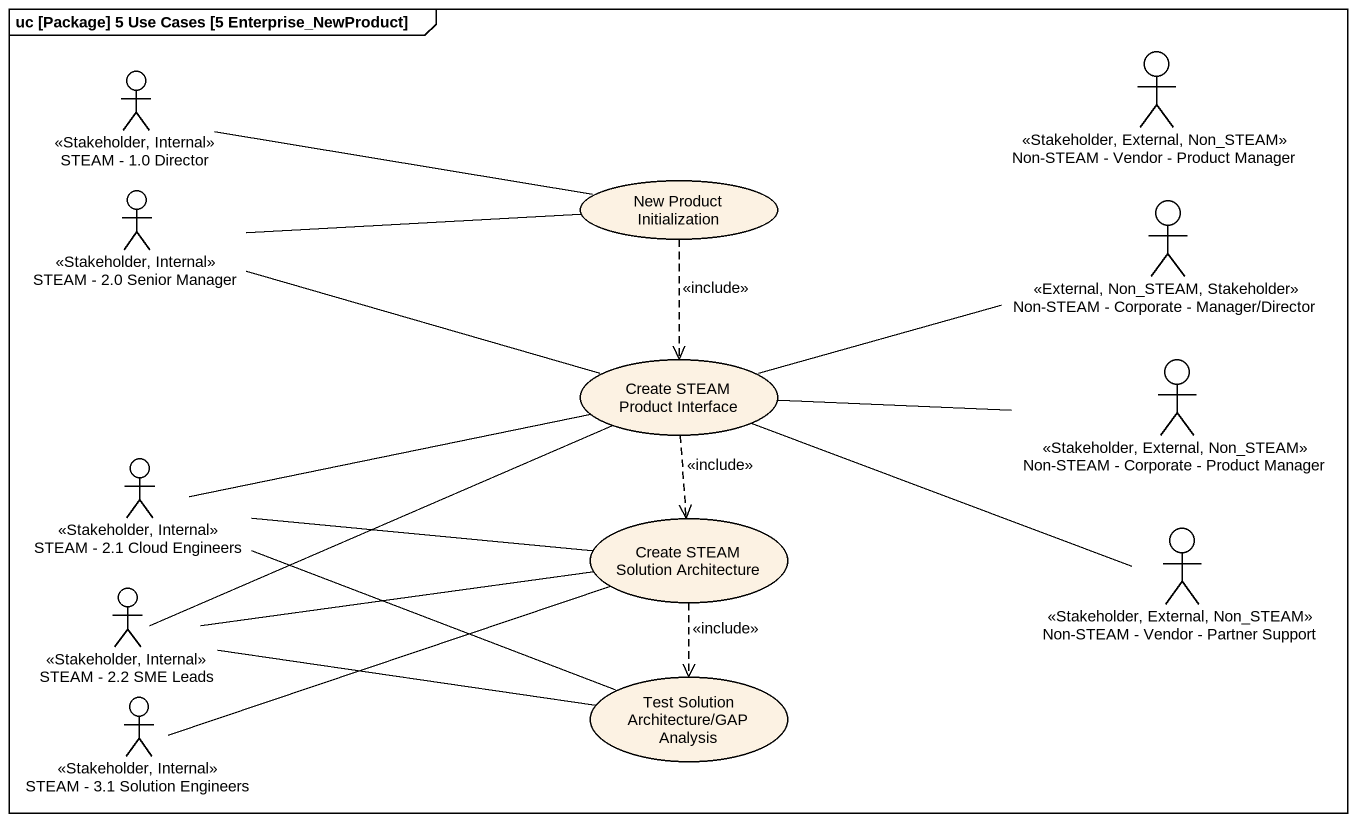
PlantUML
@startuml
mainframe uc [Package] 5 Use Cases [5 Enterprise_NewProduct]
actor "STEAM - 1.0 Director" as STEAM_1_0_Director <<Stakeholder, Internal>>
actor "Non-STEAM - Vendor - Product Manager" as Non_STEAM_Vendor_Product <<Stakeholder, External, Non_STEAM>>
actor "STEAM - 2.0 Senior Manager" as STEAM_2_0_Senior_Manager <<Stakeholder, Internal>>
usecase "New Product Initialization" as New_Product_Initialization
actor "Non-STEAM - Corporate - Manager/Director" as Non_STEAM_Corporate_Manager <<External, Non_STEAM, Stakeholder>>
usecase "Create STEAM Product Interface" as Create_STEAM_Product
actor "Non-STEAM - Corporate - Product Manager" as Non_STEAM_Corporate_Product <<Stakeholder, External, Non_STEAM>>
actor "STEAM - 2.1 Cloud Engineers" as STEAM_2_1_Cloud_Engineers <<Stakeholder, Internal>>
usecase "Create STEAM Solution Architecture" as Create_STEAM_Solution
actor "Non-STEAM - Vendor - Partner Support" as Non_STEAM_Vendor_Partner <<Stakeholder, External, Non_STEAM>>
actor "STEAM - 2.2 SME Leads" as STEAM_2_2_SME_Leads <<Stakeholder, Internal>>
actor "STEAM - 3.1 Solution Engineers" as STEAM_3_1_Solution_Engineers <<Stakeholder, Internal>>
usecase "Test Solution Architecture/GAP Analysis" as Test_Solution_Architecture
New_Product_Initialization -left- STEAM_1_0_Director
New_Product_Initialization -left- STEAM_2_0_Senior_Manager
New_Product_Initialization ..> Create_STEAM_Product : <<include>>
Create_STEAM_Product -left- STEAM_2_0_Senior_Manager
Create_STEAM_Product -right- Non_STEAM_Corporate_Manager
Create_STEAM_Product -right- Non_STEAM_Corporate_Product
Create_STEAM_Product -left- STEAM_2_1_Cloud_Engineers
Create_STEAM_Product ..> Create_STEAM_Solution : <<include>>
Create_STEAM_Product -left- STEAM_2_2_SME_Leads
STEAM_2_1_Cloud_Engineers -right- Create_STEAM_Solution
Create_STEAM_Solution ..> Test_Solution_Architecture : <<include>>
Non_STEAM_Vendor_Partner -left- Create_STEAM_Product
STEAM_2_2_SME_Leads -right- Create_STEAM_Solution
STEAM_2_2_SME_Leads -right- Test_Solution_Architecture
STEAM_3_1_Solution_Engineers -right- Create_STEAM_Solution
Test_Solution_Architecture -left- STEAM_2_1_Cloud_Engineers
@enduml
